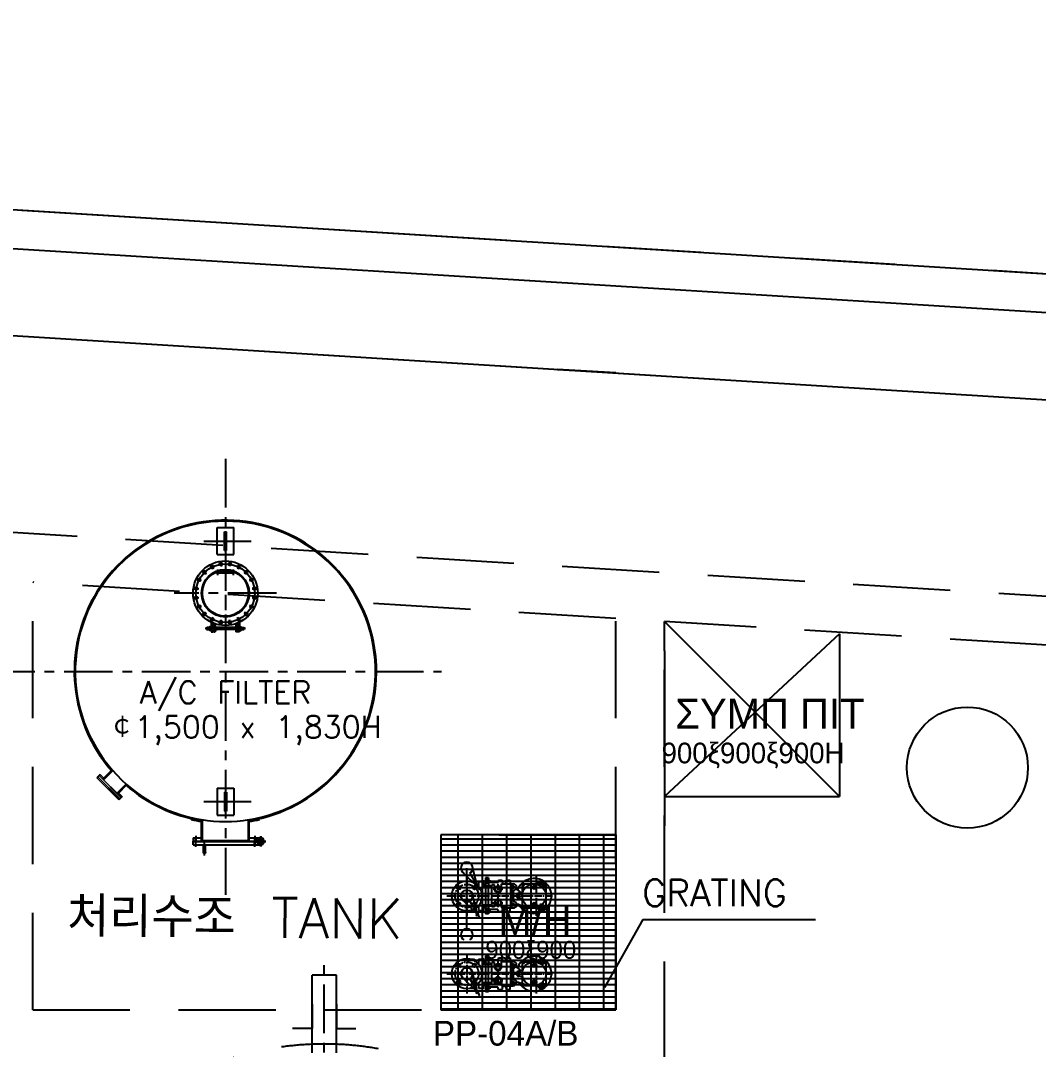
# Model space of a CAD drawing. Header units: millimetres. Extents: x 10462777 to 22643323, y 453826 to 1389191.
# Drawn here: x 11233119 to 11238355, y 624296 to 629587 of the extents above; entities that cross this region are included whole.
import ezdxf
from ezdxf.enums import TextEntityAlignment as Align

# ---------------------------------------------------------------- set-up
doc = ezdxf.new("R2010")
doc.units = ezdxf.units.MM
doc.header["$LTSCALE"] = 200
doc.header["$MEASUREMENT"] = 0
for name, pattern in [('CENTER', [2, 1.25, -0.25, 0.25, -0.25]), ('CENTER2', [1.125, 0.75, -0.125, 0.125, -0.125]), ('HIDDEN', [3.75, 2.5, -1.25]), ('PHANTOM', [2.5, 1.25, -0.25, 0.25, -0.25, 0.25, -0.25])]:
    doc.linetypes.add(name, pattern=pattern)
doc.layers.get('0').update_dxf_attribs({"linetype": 'CONTINUOUS'})
for name, color, linetype in [('2', 2, 'CONTINUOUS'), ('4', 4, 'CONTINUOUS'), ('6', 3, 'CONTINUOUS'), ('ext', 4, 'CONTINUOUS'), ('FONT', 2, 'CONTINUOUS'), ('MECHANIC', 3, 'CONTINUOUS'), ('P1', 4, 'CONTINUOUS'), ('panel', 4, 'CONTINUOUS'), ('PIPE', 4, 'CONTINUOUS'), ('대지경계', 2, 'CONTINUOUS'), ('토목', 9, 'CONTINUOUS')]:
    doc.layers.add(name, color=color, linetype=linetype)
doc.styles.add('GHS', font='txt.shx ', dxfattribs={"bigfont": ' whgtxt.shx'})
doc.styles.get("Standard").update_dxf_attribs({"font": 'SYMBOL'})
doc.styles.add('중고딕', font='txt.shx ', dxfattribs={"bigfont": ' whgtxt.shx'})

msp = doc.modelspace()

# ---------------------------------------------------------------- hatches: boundary and pattern name
h = msp.add_hatch()
h.set_pattern_fill('GRATE', color=0, scale=1000, style=0)
h.set_pattern_definition([(0, (11210619.973, 611347.867), (0, 31.25), []), (90, (11210619.97, 611347.87), (-125, 8e-15), [])])
h.paths.add_polyline_path([(11235281.32522, 625398.70034), (11235281.32522, 624498.70034), (11236181.32522, 624498.70034), (11236181.32522, 625398.70034)])
h.paths.add_polyline_path([(11235486.68958, 624738.69842), (11236087.28958, 624738.69842), (11236087.28958, 624877.29842), (11235486.68958, 624877.29842)], flags=24)
h.paths.add_polyline_path([(11235538.32103, 624846.30126), (11236025.9877, 624846.30126), (11236025.9877, 625077.30126), (11235538.32103, 625077.30126)], flags=24)

# ---------------------------------------------------------------- linework, layer by layer
at = {"color": 3}
for p, q in [((11218131.32522, 628894.7293), (11248381.32522, 627017.50757)), ((11235581.32522, 624498.70034), (11236181.32522, 624498.70034))]:
    msp.add_line(p, q, dxfattribs=at)
at = {"color": 0}
for p, q in [((11218132.2843, 628894.66979), (11248381.32522, 627017.50757)), ((11218132.2843, 628894.66979), (11248381.32522, 627017.50757)), ((11236431.32522, 626496.82244), (11237331.32522, 625596.82244)), ((11236431.32522, 626346.18795), (11236431.32522, 626496.82244)), ((11237331.32522, 626433.74806), (11236431.32522, 625596.82244)), ((11237331.32522, 626433.74806), (11237331.32522, 625596.82244)), ((11236431.32522, 626346.18795), (11236431.32522, 625446.18795)), ((11236431.32522, 625596.82244), (11237331.32522, 625596.82244)), ((11236181.32522, 625398.70034), (11235281.32522, 625398.70034)), ((11235281.32522, 625398.70034), (11235281.32522, 624498.70034)), ((11235581.32522, 625398.70034), (11236181.32522, 625398.70034)), ((11236181.32522, 625398.70034), (11236181.32522, 624498.70034)), ((11236320.17051, 624963.89122), (11236122.60175, 624614.12598)), ((11236320.17051, 624963.89122), (11237208.04762, 624963.89122)), ((11235281.32522, 624498.70034), (11236181.32522, 624498.70034))]:
    msp.add_line(p, q, dxfattribs=at)
at = {"color": 3, "linetype": 'HIDDEN'}
for p, q in [((11248381.32522, 626007.50757), (11218132.2843, 627879.66979)), ((11236181.32522, 626512.29936), (11233181.32522, 626698.02243)), ((11233181.32522, 624498.70034), (11233181.32522, 626698.02243)), ((11236181.32522, 624498.70034), (11236181.32522, 626512.29936)), ((11248131.32522, 625772.50247), (11236431.32522, 626496.82244)), ((11236431.32522, 621248.70034), (11236431.32522, 626346.18795)), ((11233181.32522, 624498.70034), (11236181.32522, 624498.70034))]:
    msp.add_line(p, q, dxfattribs=at)
at = {"color": 7}
for p, q in [((11236181.32522, 627774.60195), (11235881.90122, 627793.18328)), ((11235881.90122, 627793.18328), (11236181.32522, 627774.60195)), ((11236181.32522, 627774.60195), (11235881.90122, 627793.18328)), ((11236181.32522, 627774.60195), (11235881.90122, 627793.18328)), ((11235881.90122, 627793.18328), (11236181.32522, 627774.60195)), ((11236181.32522, 627774.60195), (11235881.90122, 627793.18328)), ((11233637.61239, 625897.99501), (11233637.61239, 625897.99501)), ((11236181.32522, 624498.70034), (11236081.32522, 624498.70034)), ((11236081.32522, 624498.70034), (11236081.32522, 624498.70034))]:
    msp.add_line(p, q, dxfattribs=at)
at = {"color": 4, "linetype": 'Continuous'}
for p, q in [((11234129.59018, 626979.86173), (11234215.35018, 626979.86173)), ((11234129.59018, 626840.50173), (11234129.59018, 626979.86173)), ((11234167.11018, 626861.94173), (11234167.11018, 626958.42173)), ((11234167.11018, 626958.42173), (11234177.83018, 626958.42173)), ((11234177.83018, 626861.94173), (11234177.83018, 626958.42173)), ((11234215.35018, 626840.50173), (11234215.35018, 626979.86173)), ((11234167.11018, 626861.94173), (11234177.83018, 626861.94173)), ((11234129.59018, 626840.50173), (11234215.35018, 626840.50173)), ((11234099.57418, 626492.86556), (11234099.57418, 626442.78973)), ((11234108.15018, 626488.97572), (11234108.15018, 626442.78973)), ((11234110.83018, 626487.87795), (11234110.83018, 626442.78973)), ((11234119.40618, 626484.72267), (11234119.40618, 626442.78973)), ((11234225.53418, 626484.72267), (11234225.53418, 626442.78973)), ((11234234.11018, 626487.87795), (11234234.11018, 626442.78973)), ((11234236.79018, 626488.97572), (11234236.79018, 626442.78973)), ((11234245.36618, 626492.86556), (11234245.36618, 626442.78973)), ((11234075.99018, 626464.22973), (11234077.06218, 626465.30173)), ((11234075.99018, 626464.22973), (11234075.99018, 626455.65373)), ((11234075.99018, 626455.65373), (11234077.06218, 626454.58173)), ((11234089.39018, 626465.30173), (11234077.06218, 626465.30173)), ((11234089.39018, 626454.58173), (11234077.06218, 626454.58173)), ((11234089.39018, 626467.03635), (11234089.39018, 626452.97802)), ((11234097.96618, 626468.30333), (11234090.20136, 626468.30333)), ((11234097.96618, 626465.30173), (11234090.20136, 626465.30173)), ((11234097.96618, 626454.58173), (11234090.20136, 626454.58173)), ((11234097.96618, 626451.58013), (11234090.20136, 626451.58013)), ((11234097.96618, 626469.91133), (11234097.96618, 626449.97213)), ((11234099.57418, 626469.91133), (11234097.96618, 626469.91133)), ((11234099.57418, 626449.97213), (11234097.96618, 626449.97213)), ((11234099.57418, 626442.78973), (11234108.15018, 626442.78973)), ((11234108.15018, 626465.30173), (11234110.83018, 626465.30173)), ((11234108.15018, 626454.58173), (11234110.83018, 626454.58173)), ((11234110.83018, 626442.78973), (11234119.40618, 626442.78973)), ((11234225.53418, 626465.30173), (11234119.40618, 626465.30173)), ((11234225.53418, 626454.58173), (11234119.40618, 626454.58173)), ((11234129.59018, 626465.30173), (11234129.59018, 626454.58173)), ((11234215.35018, 626465.30173), (11234215.35018, 626454.58173)), ((11234234.11018, 626442.78973), (11234225.53418, 626442.78973)), ((11234236.79018, 626465.30173), (11234234.11018, 626465.30173)), ((11234236.79018, 626454.58173), (11234234.11018, 626454.58173)), ((11234245.36618, 626442.78973), (11234236.79018, 626442.78973)), ((11234245.36618, 626469.91133), (11234246.97418, 626469.91133)), ((11234245.36618, 626449.97213), (11234246.97418, 626449.97213)), ((11234246.97418, 626469.91133), (11234246.97418, 626449.97213)), ((11234246.97418, 626468.30333), (11234254.739, 626468.30333)), ((11234246.97418, 626465.30173), (11234254.739, 626465.30173)), ((11234246.97418, 626454.58173), (11234254.739, 626454.58173)), ((11234246.97418, 626451.58013), (11234254.739, 626451.58013)), ((11234255.55018, 626467.03635), (11234255.55018, 626452.97802)), ((11234255.55018, 626465.30173), (11234267.87818, 626465.30173)), ((11234255.55018, 626454.58173), (11234267.87818, 626454.58173)), ((11234268.95018, 626464.22973), (11234267.87818, 626465.30173)), ((11234268.95018, 626455.65373), (11234267.87818, 626454.58173)), ((11234268.95018, 626464.22973), (11234268.95018, 626455.65373)), ((11234129.59018, 625639.86173), (11234215.35018, 625639.86173)), ((11234129.59018, 625639.86173), (11234129.59018, 625500.50173)), ((11234215.35018, 625639.86173), (11234215.35018, 625500.50173)), ((11234167.11018, 625618.42173), (11234167.11018, 625521.94173)), ((11234167.11018, 625618.42173), (11234177.83018, 625618.42173)), ((11234177.83018, 625618.42173), (11234177.83018, 625521.94173)), ((11234167.11018, 625521.94173), (11234177.83018, 625521.94173)), ((11233996.34058, 625478.25004), (11233996.34058, 625483.20207)), ((11234049.94058, 625367.1707), (11234049.94058, 625477.5867)), ((11234054.17498, 625370.3867), (11234054.17498, 625476.91839)), ((11234129.59018, 625500.50173), (11234215.35018, 625500.50173)), ((11234290.76538, 625370.3867), (11234290.76538, 625476.91839)), ((11234294.99978, 625367.1707), (11234294.99978, 625477.5867)), ((11234348.59978, 625478.25004), (11234348.59978, 625483.20207)), ((11234006.31018, 625383.2507), (11234006.31018, 625367.1707)), ((11234006.31018, 625364.4907), (11234006.31018, 625367.1707)), ((11234006.31018, 625348.4107), (11234006.31018, 625364.4907)), ((11234338.63018, 625383.2507), (11234338.63018, 625367.1707)), ((11234338.63018, 625364.4907), (11234338.63018, 625367.1707)), ((11234338.63018, 625348.4107), (11234338.63018, 625364.4907)), ((11234348.54618, 625368.7787), (11234348.54618, 625363.4187)), ((11234348.54618, 625362.8827), (11234348.54618, 625368.2427)), ((11234360.87418, 625368.7787), (11234360.87418, 625363.4187)), ((11234360.87418, 625362.8827), (11234360.87418, 625368.2427))]:
    msp.add_line(p, q, dxfattribs=at)
at = {"color": 4, "linetype": 'CENTER'}
for p, q in [((11234140.31018, 626910.18173), (11234204.63018, 626910.18173)), ((11234140.31018, 625570.18173), (11234204.63018, 625570.18173))]:
    msp.add_line(p, q, dxfattribs=at)
at = {"color": 4}
for p, q in [((11234212.67018, 626754.47373), (11234132.27018, 626754.47373)), ((11234212.67018, 626744.28973), (11234132.27018, 626744.28973)), ((11234077.06218, 626465.30173), (11234077.06218, 626454.58173)), ((11234267.87818, 626465.30173), (11234267.87818, 626454.58173)), ((11234006.31018, 625383.2507), (11234049.94058, 625383.2507)), ((11234006.31018, 625367.1707), (11234338.63018, 625367.1707)), ((11234006.31018, 625367.1707), (11234338.63018, 625367.1707)), ((11234006.31018, 625364.4907), (11234338.63018, 625364.4907)), ((11234006.31018, 625364.4907), (11234338.63018, 625364.4907)), ((11234049.94058, 625370.3867), (11234294.99978, 625370.3867)), ((11234294.99978, 625383.2507), (11234354.71018, 625383.2507)), ((11234321.78635, 625364.4907), (11234345.3076, 625379.90782)), ((11234326.77396, 625367.1707), (11234343.67549, 625352.96757)), ((11234006.31018, 625348.4107), (11234354.71018, 625348.4107)), ((11234060.17818, 625308.2107), (11234060.17818, 625348.4107)), ((11234070.36218, 625308.2107), (11234070.36218, 625348.4107))]:
    msp.add_line(p, q, dxfattribs=at)
at = {"color": 4, "lineweight": 5}
for p, q in [((11233624.80184, 625578.81062), (11233511.09907, 625692.51339)), ((11233629.34995, 625583.35873), (11233515.64718, 625697.0615)), ((11233630.48698, 625584.49576), (11233516.78421, 625698.19853)), ((11233636.17211, 625590.18089), (11233522.46934, 625703.88366)), ((11233637.30914, 625591.31792), (11233523.60637, 625705.02069)), ((11233547.10494, 625690.61834), (11233528.15448, 625709.5688)), ((11233641.85725, 625595.86603), (11233622.90679, 625614.81649))]:
    msp.add_line(p, q, dxfattribs=at)
at = {"color": 1, "linetype": 'CENTER'}
msp.add_line((11234681.32956, 623979.88555), (11234681.32956, 624767.51514), dxfattribs=at)
msp.add_line((11234681.32956, 623979.88555), (11234681.32956, 624767.51514), dxfattribs=at)
at = {"color": 4}
for centre, radius in [((11234172.47018, 626642.18173), 166.16), ((11234148.78287, 626791.7375), 7.236), ((11234196.15749, 626791.7375), 7.236), ((11234065.40007, 626749.25184), 7.236), ((11234103.72694, 626777.09794), 7.236), ((11234241.21342, 626777.09794), 7.236), ((11234279.54029, 626749.25184), 7.236), ((11234037.55397, 626710.92497), 7.236), ((11234307.38639, 626710.92497), 7.236), ((11234022.91441, 626665.86904), 7.236), ((11234322.02595, 626665.86904), 7.236), ((11234022.91441, 626618.49442), 7.236), ((11234037.55397, 626573.43849), 7.236), ((11234307.38639, 626573.43849), 7.236), ((11234322.02595, 626618.49442), 7.236), ((11234065.40007, 626535.11162), 7.236), ((11234279.54029, 626535.11162), 7.236), ((11234103.72694, 626507.26552), 7.236), ((11234148.78287, 626492.62596), 7.236), ((11234196.15749, 626492.62596), 7.236), ((11234241.21342, 626507.26552), 7.236), ((11234083.36476, 626459.89478), 1.34), ((11234261.57561, 626459.89478), 1.34), ((11234065.27018, 625308.2107), 5.092)]:
    msp.add_circle(centre, radius, dxfattribs=at)
at = {"color": 0}
msp.add_circle((11237990.09785, 625745.35752), 311.3546, dxfattribs=at)
at = {"color": 4}
for centre, radius, start, end in [((11234132.27018, 626749.38173), 5.092, 90, 270), ((11234212.67018, 626749.38173), 5.092, 270, 90), ((11234091.15042, 626466.80253), 1.7757, 122.30815641, 237.69184359), ((11234091.17759, 626453.08093), 1.79037, 123.04307082, 236.95692918), ((11234107.64775, 626459.94173), 18.2512, 162.92163973, 197.07836027), ((11234253.78994, 626466.80253), 1.7757, 302.30815641, 57.69184359), ((11234237.29261, 626459.94173), 18.2512, 342.92163973, 17.07836027), ((11234253.76277, 626453.08093), 1.79037, 303.04307082, 56.95692918), ((11234354.71018, 625366.0987), 17.152, 229.95811764, 90), ((11234354.71018, 625365.5627), 17.152, 270, 123.2430444), ((11234354.71018, 625368.7787), 6.164, 0, 180), ((11234354.71018, 625368.2427), 6.164, 0, 180), ((11234354.71018, 625363.4187), 6.164, 180, 0), ((11234354.71018, 625362.8827), 6.164, 180, 0)]:
    msp.add_arc(centre, radius, start, end, dxfattribs=at)
at = {"color": 6, "linetype": 'HIDDEN'}
msp.add_arc((11234681.32522, 622748.70034), 1575, 25.25077122, 161.26684528, dxfattribs=at)
at = {"color": 4}
for points in [[(11234046.72458, 625383.2507), (11234049.94058, 625383.2507), (11234049.94058, 625386.4667)], [(11234053.15658, 625370.3867), (11234049.94058, 625370.3867), (11234049.94058, 625367.1707)], [(11234291.78378, 625370.3867), (11234294.99978, 625370.3867), (11234294.99978, 625367.1707)], [(11234298.21578, 625383.2507), (11234294.99978, 625383.2507), (11234294.99978, 625386.4667)]]:
    msp.add_solid(points, dxfattribs=at)
at = {"layer": '2', "color": 4, "linetype": 'CENTER'}
for p, q in [((11234172.47018, 626904.82173), (11234172.47018, 626347.9041)), ((11234146.81243, 626804.17842), (11234150.75332, 626779.29658)), ((11234198.12794, 626804.17842), (11234194.18704, 626779.29658)), ((11234056.49336, 626758.15856), (11234074.30679, 626740.34512)), ((11234098.00848, 626788.32106), (11234109.4454, 626765.87482)), ((11234227.67818, 626749.38173), (11234117.26218, 626749.38173)), ((11234132.27018, 626764.38973), (11234132.27018, 626734.37373)), ((11234212.67018, 626764.38973), (11234212.67018, 626734.37373)), ((11234246.93189, 626788.32106), (11234235.49496, 626765.87482)), ((11234288.44701, 626758.15856), (11234270.63357, 626740.34512)), ((11234026.33086, 626716.64344), (11234048.77709, 626705.20651)), ((11234318.60951, 626716.64344), (11234296.16327, 626705.20651)), ((11234435.11018, 626642.18173), (11233909.83018, 626642.18173)), ((11234010.47349, 626667.83949), (11234035.35534, 626663.89859)), ((11234334.46687, 626667.83949), (11234309.58503, 626663.89859)), ((11234010.47349, 626616.52398), (11234035.35534, 626620.46487)), ((11234026.33086, 626567.72003), (11234048.77709, 626579.15695)), ((11234318.60951, 626567.72003), (11234296.16327, 626579.15695)), ((11234334.46687, 626616.52398), (11234309.58503, 626620.46487)), ((11234056.49336, 626526.20491), (11234074.30679, 626544.01834)), ((11234288.44701, 626526.20491), (11234270.63357, 626544.01834)), ((11234098.00848, 626496.04241), (11234109.4454, 626518.48864)), ((11234146.81243, 626480.18504), (11234150.75332, 626505.06689)), ((11234198.12794, 626480.18504), (11234194.18704, 626505.06689)), ((11234246.93189, 626496.04241), (11234235.49496, 626518.48864)), ((11234275.77951, 626459.94173), (11234069.16085, 626459.94173)), ((11234021.05018, 625393.9707), (11234021.05018, 625359.6667)), ((11234021.05018, 625353.7707), (11234021.05018, 625377.8907)), ((11234021.05018, 625337.6907), (11234021.05018, 625371.9947)), ((11234322.39217, 625366.0987), (11234380.97418, 625366.0987)), ((11234322.39217, 625365.5627), (11234380.97418, 625365.5627)), ((11234323.89018, 625393.9707), (11234323.89018, 625359.6667)), ((11234323.89018, 625353.7707), (11234323.89018, 625377.8907)), ((11234323.89018, 625337.6907), (11234323.89018, 625371.9947)), ((11234354.71018, 625392.3627), (11234354.71018, 625339.8347)), ((11234354.71018, 625339.2987), (11234354.71018, 625391.8267)), ((11234065.27018, 625292.3987), (11234065.27018, 625359.1307))]:
    msp.add_line(p, q, dxfattribs=at)
at = {"layer": '2', "color": 4}
for p, q in [((11234083.36476, 626463.91478), (11234083.36476, 626455.87478)), ((11234261.57561, 626463.91478), (11234261.57561, 626455.87478)), ((11234343.18618, 625368.7787), (11234366.23418, 625368.7787)), ((11234343.18618, 625368.2427), (11234366.23418, 625368.2427)), ((11234343.18618, 625363.4187), (11234366.23418, 625363.4187)), ((11234343.18618, 625362.8827), (11234366.23418, 625362.8827))]:
    msp.add_line(p, q, dxfattribs=at)
msp.add_circle((11234172.47018, 626642.18173), 151.42, dxfattribs=at)
at = {"layer": '4', "color": 4}
for p, q in [((11234321.78635, 625348.4107), (11234321.78635, 625364.4907)), ((11234325.6762, 625348.4107), (11234325.6762, 625364.4907)), ((11234326.77396, 625367.1707), (11234326.77396, 625383.2507)), ((11234329.92925, 625367.1707), (11234329.92925, 625383.2507))]:
    msp.add_line(p, q, dxfattribs=at)
for radius in [122.5296, 118.2952]:
    msp.add_circle((11234172.47018, 626642.18173), radius, dxfattribs=at)
at = {"layer": '6', "color": 4, "linetype": 'Continuous'}
for p, q in [((11234075.99018, 626464.22973), (11234089.39018, 626464.22973)), ((11234075.99018, 626455.65373), (11234089.39018, 626455.65373)), ((11234119.40618, 626464.22973), (11234129.59018, 626464.22973)), ((11234119.40618, 626455.65373), (11234129.59018, 626455.65373)), ((11234225.53418, 626464.22973), (11234215.35018, 626464.22973)), ((11234225.53418, 626455.65373), (11234215.35018, 626455.65373)), ((11234268.95018, 626464.22973), (11234255.55018, 626464.22973)), ((11234268.95018, 626455.65373), (11234255.55018, 626455.65373))]:
    msp.add_line(p, q, dxfattribs=at)
at = {"layer": 'ext', "color": 4}
for p, q in [((11365370.32523, 620401.20667), (11217401.99534, 629586.97728)), ((11365170.32523, 620213.23751), (11217573.36768, 629375.95359))]:
    msp.add_line(p, q, dxfattribs=at)
at = {"layer": 'MECHANIC', "color": 1}
for p, q in [((11235469.91019, 625132.53123), (11235393.74326, 625206.27808)), ((11235469.91019, 625132.53123), (11235444.12701, 625235.36716)), ((11235429.91019, 625201.81326), (11235479.91019, 625115.21072)), ((11235494.78519, 625160.16781), (11235494.78519, 625132.29292)), ((11235526.28519, 625169.79292), (11235510.28519, 625169.79292)), ((11235526.28519, 625150.79292), (11235510.28519, 625150.79292)), ((11235461.24994, 625127.53123), (11235478.57045, 625137.53123)), ((11235543.78519, 625132.29292), (11235494.78519, 625132.29292)), ((11235543.78519, 625137.29292), (11235510.28519, 625137.29292)), ((11235510.28519, 625137.29292), (11235510.28519, 625033.29292)), ((11235526.28519, 625033.29292), (11235526.28519, 625137.29292)), ((11235543.78519, 625028.29292), (11235543.78519, 625142.29292)), ((11235556.78519, 625142.29292), (11235543.78519, 625142.29292)), ((11235556.78519, 625120.29292), (11235556.78519, 625142.29292)), ((11235592.78519, 625147.29292), (11235636.78519, 625147.29292)), ((11235592.78519, 625120.29292), (11235592.78519, 625147.29292)), ((11235639.71182, 625147.29292), (11235639.71182, 625023.29292)), ((11235644.71182, 625147.29292), (11235644.71182, 625023.29292)), ((11235469.91019, 624989.81362), (11235393.74326, 625063.56047)), ((11235429.91019, 625059.09565), (11235479.91019, 624972.49311)), ((11235469.91019, 624989.81362), (11235444.12701, 625092.64954)), ((11235556.78519, 625028.29292), (11235556.78519, 625050.29292)), ((11235592.78519, 625050.29292), (11235592.78519, 625023.29292)), ((11235461.24994, 624984.81362), (11235478.57045, 624994.81362)), ((11235543.78519, 625038.29292), (11235494.78519, 625038.29292)), ((11235494.78519, 625038.29292), (11235494.78519, 625010.41802)), ((11235543.78519, 625033.29292), (11235510.28519, 625033.29292)), ((11235526.28519, 625019.79292), (11235510.28519, 625019.79292)), ((11235526.28519, 625000.79292), (11235510.28519, 625000.79292)), ((11235556.78519, 625028.29292), (11235543.78519, 625028.29292)), ((11235592.78519, 625023.29292), (11235636.78519, 625023.29292)), ((11235494.78519, 624760.16781), (11235494.78519, 624732.29292)), ((11235543.78519, 624732.29292), (11235494.78519, 624732.29292)), ((11235526.28519, 624769.79292), (11235510.28519, 624769.79292)), ((11235526.28519, 624750.79292), (11235510.28519, 624750.79292)), ((11235543.78519, 624737.29292), (11235510.28519, 624737.29292)), ((11235510.28519, 624737.29292), (11235510.28519, 624633.29292)), ((11235526.28519, 624633.29292), (11235526.28519, 624737.29292)), ((11235543.78519, 624628.29292), (11235543.78519, 624742.29292)), ((11235556.78519, 624742.29292), (11235543.78519, 624742.29292)), ((11235556.78519, 624720.29292), (11235556.78519, 624742.29292)), ((11235592.78519, 624747.29292), (11235636.78519, 624747.29292)), ((11235592.78519, 624720.29292), (11235592.78519, 624747.29292)), ((11235639.71182, 624747.29292), (11235639.71182, 624623.29292)), ((11235644.71182, 624747.29292), (11235644.71182, 624623.29292)), ((11235469.91019, 624589.81362), (11235444.12701, 624692.64954)), ((11235469.91019, 624589.81362), (11235393.74326, 624663.56047)), ((11235429.91019, 624659.09565), (11235479.91019, 624572.49311)), ((11235543.78519, 624638.29292), (11235494.78519, 624638.29292)), ((11235494.78519, 624638.29292), (11235494.78519, 624610.41802)), ((11235543.78519, 624633.29292), (11235510.28519, 624633.29292)), ((11235556.78519, 624628.29292), (11235543.78519, 624628.29292)), ((11235556.78519, 624628.29292), (11235556.78519, 624650.29292)), ((11235592.78519, 624650.29292), (11235592.78519, 624623.29292)), ((11235592.78519, 624623.29292), (11235636.78519, 624623.29292)), ((11235461.24994, 624584.81362), (11235478.57045, 624594.81362)), ((11235526.28519, 624619.79292), (11235510.28519, 624619.79292)), ((11235526.28519, 624600.79292), (11235510.28519, 624600.79292))]:
    msp.add_line(p, q, dxfattribs=at)
at = {"layer": 'MECHANIC', "color": 1, "linetype": 'CENTER2', "ltscale": 0.25}
for p, q in [((11235414.78519, 625187.79292), (11235414.78519, 624982.79292)), ((11235771.78519, 625187.79292), (11235771.78519, 624982.79292)), ((11235362.10574, 625137.97237), (11235382.61183, 625117.46627)), ((11235467.46465, 625137.97237), (11235446.95855, 625117.46627)), ((11235312.28519, 625085.29292), (11235862.28519, 625085.29292)), ((11235362.10574, 625032.61346), (11235382.61183, 625053.11956)), ((11235467.46465, 625032.61346), (11235446.95855, 625053.11956)), ((11235414.78519, 624787.79292), (11235414.78519, 624582.79292)), ((11235771.78519, 624787.79292), (11235771.78519, 624582.79292)), ((11235362.10574, 624737.97237), (11235382.61183, 624717.46627)), ((11235467.46465, 624737.97237), (11235446.95855, 624717.46627)), ((11235312.28519, 624685.29292), (11235862.28519, 624685.29292)), ((11235362.10574, 624632.61346), (11235382.61183, 624653.11956)), ((11235467.46465, 624632.61346), (11235446.95855, 624653.11956))]:
    msp.add_line(p, q, dxfattribs=at)
at = {"layer": 'MECHANIC'}
for p, q in [((11235434.78519, 625160.16781), (11235454.78519, 625160.16781)), ((11235454.78519, 625160.16781), (11235454.78519, 625151.67251)), ((11235474.78519, 625160.16781), (11235474.78519, 625134.34646)), ((11235474.78519, 625160.16781), (11235494.78519, 625160.16781)), ((11235494.78519, 625160.16781), (11235507.28519, 625137.29292)), ((11235526.28519, 625177.79292), (11235510.28519, 625177.79292)), ((11235510.28519, 625177.79292), (11235510.28519, 625137.29292)), ((11235526.28519, 625177.79292), (11235526.28519, 625137.29292)), ((11235574.26734, 625154.77107), (11235526.28519, 625154.77107)), ((11235576.78519, 625166.16781), (11235574.26734, 625154.77107)), ((11235576.78519, 625166.16781), (11235596.78519, 625166.16781)), ((11235596.78519, 625157.29292), (11235596.78519, 625166.16781)), ((11235616.78519, 625157.29292), (11235616.78519, 625166.16781)), ((11235616.78519, 625166.16781), (11235636.78519, 625166.16781)), ((11235636.78519, 625166.16781), (11235636.78519, 625147.29292)), ((11235775.26208, 625144.77393), (11235787.76216, 625160.03743)), ((11235507.28519, 625137.29292), (11235510.28519, 625137.29292)), ((11235636.78519, 625147.29292), (11235653.71182, 625147.29292)), ((11235653.71182, 625113.29292), (11235653.71182, 625057.29292)), ((11235701.28467, 625102.06306), (11235681.81606, 625098.86942)), ((11235698.94761, 625140.89801), (11235698.94761, 625029.68782)), ((11235704.6801, 625146.6305), (11235815.89029, 625146.6305)), ((11235749.73712, 625132.31603), (11235770.83327, 625132.31603)), ((11235749.73712, 625126.55006), (11235770.83327, 625126.55006)), ((11235804.30882, 625128.00379), (11235811.27736, 625146.46092)), ((11235821.62277, 625140.89801), (11235821.62277, 625029.68782)), ((11235701.28467, 625068.52277), (11235681.81606, 625071.71641)), ((11235749.73712, 625044.03577), (11235770.83327, 625044.03577)), ((11235434.78519, 625010.41802), (11235454.78519, 625010.41802)), ((11235454.78519, 625018.91333), (11235454.78519, 625010.41802)), ((11235474.78519, 625036.23937), (11235474.78519, 625010.41802)), ((11235474.78519, 625010.41802), (11235494.78519, 625010.41802)), ((11235494.78519, 625010.41802), (11235507.28519, 625033.29292)), ((11235510.28519, 625033.29292), (11235507.28519, 625033.29292)), ((11235510.28519, 625033.29292), (11235510.28519, 624992.79292)), ((11235526.28519, 624992.79292), (11235510.28519, 624992.79292)), ((11235526.28519, 625033.29292), (11235526.28519, 624992.79292)), ((11235574.26734, 625015.81476), (11235526.28519, 625015.81476)), ((11235576.78519, 625004.41802), (11235574.26734, 625015.81476)), ((11235576.78519, 625004.41802), (11235596.78519, 625004.41802)), ((11235596.78519, 625013.29292), (11235596.78519, 625004.41802)), ((11235616.78519, 625013.29292), (11235616.78519, 625004.41802)), ((11235616.78519, 625004.41802), (11235636.78519, 625004.41802)), ((11235636.78519, 625023.29292), (11235653.71182, 625023.29292)), ((11235636.78519, 625004.41802), (11235636.78519, 625023.29292)), ((11235704.6801, 625023.95534), (11235815.89029, 625023.95534)), ((11235749.73712, 625038.26981), (11235770.83327, 625038.26981)), ((11235775.26208, 625025.8119), (11235787.76216, 625010.5484)), ((11235804.30882, 625042.58204), (11235811.27736, 625024.12491)), ((11235434.78519, 624760.16781), (11235454.78519, 624760.16781)), ((11235454.78519, 624760.16781), (11235454.78519, 624751.67251)), ((11235474.78519, 624760.16781), (11235474.78519, 624734.34646)), ((11235474.78519, 624760.16781), (11235494.78519, 624760.16781)), ((11235494.78519, 624760.16781), (11235507.28519, 624737.29292)), ((11235507.28519, 624737.29292), (11235510.28519, 624737.29292)), ((11235526.28519, 624777.79292), (11235510.28519, 624777.79292)), ((11235510.28519, 624777.79292), (11235510.28519, 624737.29292)), ((11235526.28519, 624777.79292), (11235526.28519, 624737.29292)), ((11235574.26734, 624754.77107), (11235526.28519, 624754.77107)), ((11235576.78519, 624766.16781), (11235574.26734, 624754.77107)), ((11235576.78519, 624766.16781), (11235596.78519, 624766.16781)), ((11235596.78519, 624757.29292), (11235596.78519, 624766.16781)), ((11235616.78519, 624757.29292), (11235616.78519, 624766.16781)), ((11235616.78519, 624766.16781), (11235636.78519, 624766.16781)), ((11235636.78519, 624766.16781), (11235636.78519, 624747.29292)), ((11235636.78519, 624747.29292), (11235653.71182, 624747.29292)), ((11235698.94761, 624740.89801), (11235698.94761, 624629.68782)), ((11235704.6801, 624746.6305), (11235815.89029, 624746.6305)), ((11235749.73712, 624732.31603), (11235770.83327, 624732.31603)), ((11235749.73712, 624726.55006), (11235770.83327, 624726.55006)), ((11235775.26208, 624744.77393), (11235787.76216, 624760.03743)), ((11235804.30882, 624728.00379), (11235811.27736, 624746.46092)), ((11235821.62277, 624740.89801), (11235821.62277, 624629.68782)), ((11235653.71182, 624713.29292), (11235653.71182, 624657.29292)), ((11235701.28467, 624702.06306), (11235681.81606, 624698.86942)), ((11235474.78519, 624636.23937), (11235474.78519, 624610.41802)), ((11235494.78519, 624610.41802), (11235507.28519, 624633.29292)), ((11235510.28519, 624633.29292), (11235507.28519, 624633.29292)), ((11235510.28519, 624633.29292), (11235510.28519, 624592.79292)), ((11235526.28519, 624633.29292), (11235526.28519, 624592.79292)), ((11235636.78519, 624623.29292), (11235653.71182, 624623.29292)), ((11235636.78519, 624604.41802), (11235636.78519, 624623.29292)), ((11235701.28467, 624668.52277), (11235681.81606, 624671.71641)), ((11235704.6801, 624623.95534), (11235815.89029, 624623.95534)), ((11235749.73712, 624644.03577), (11235770.83327, 624644.03577)), ((11235749.73712, 624638.26981), (11235770.83327, 624638.26981)), ((11235775.26208, 624625.8119), (11235787.76216, 624610.5484)), ((11235804.30882, 624642.58204), (11235811.27736, 624624.12491)), ((11235434.78519, 624610.41802), (11235454.78519, 624610.41802)), ((11235454.78519, 624618.91333), (11235454.78519, 624610.41802)), ((11235474.78519, 624610.41802), (11235494.78519, 624610.41802)), ((11235526.28519, 624592.79292), (11235510.28519, 624592.79292)), ((11235574.26734, 624615.81476), (11235526.28519, 624615.81476)), ((11235576.78519, 624604.41802), (11235574.26734, 624615.81476)), ((11235576.78519, 624604.41802), (11235596.78519, 624604.41802)), ((11235596.78519, 624613.29292), (11235596.78519, 624604.41802)), ((11235616.78519, 624613.29292), (11235616.78519, 624604.41802)), ((11235616.78519, 624604.41802), (11235636.78519, 624604.41802))]:
    msp.add_line(p, q, dxfattribs=at)
at = {"layer": 'MECHANIC', "color": 1, "linetype": 'CENTER2', "ltscale": 0.2}
for p, q in [((11235538.48519, 625160.29292), (11235498.08519, 625160.29292)), ((11235599.98519, 625120.29292), (11235549.58519, 625120.29292)), ((11235574.78519, 625147.69292), (11235574.78519, 625022.89292)), ((11235548.86519, 625050.29292), (11235600.70519, 625050.29292)), ((11235538.48519, 625010.29292), (11235498.08519, 625010.29292)), ((11235538.48519, 624760.29292), (11235498.08519, 624760.29292)), ((11235574.78519, 624747.69292), (11235574.78519, 624622.89292)), ((11235599.98519, 624720.29292), (11235549.58519, 624720.29292)), ((11235548.86519, 624650.29292), (11235600.70519, 624650.29292)), ((11235538.48519, 624610.29292), (11235498.08519, 624610.29292))]:
    msp.add_line(p, q, dxfattribs=at)
at = {"layer": 'MECHANIC', "color": 1, "linetype": 'CENTER2', "ltscale": 0.03}
for p, q in [((11235786.94124, 625151.32046), (11235809.87118, 625151.32046)), ((11235798.40621, 625162.78543), (11235798.40621, 625139.85549)), ((11235643.71182, 625130.29292), (11235663.71182, 625130.29292)), ((11235653.71182, 625120.29292), (11235653.71182, 625140.29292)), ((11235712.13233, 625140.89801), (11235697.22787, 625140.89801)), ((11235704.6801, 625133.44578), (11235704.6801, 625148.35024)), ((11235808.43806, 625140.89801), (11235823.34252, 625140.89801)), ((11235815.89029, 625133.44578), (11235815.89029, 625148.35024)), ((11235652.67373, 625085.29292), (11235675.60366, 625085.29292)), ((11235653.71182, 625050.29292), (11235653.71182, 625030.29292)), ((11235684.04315, 625096.75788), (11235684.04315, 625073.82795)), ((11235643.71182, 625040.29292), (11235663.71182, 625040.29292)), ((11235712.13233, 625029.68782), (11235697.22787, 625029.68782)), ((11235704.6801, 625037.14005), (11235704.6801, 625022.23559)), ((11235786.94124, 625019.26537), (11235809.87118, 625019.26537)), ((11235798.40621, 625030.73034), (11235798.40621, 625007.80041)), ((11235808.43806, 625029.68782), (11235823.34252, 625029.68782)), ((11235815.89029, 625037.14005), (11235815.89029, 625022.23559)), ((11235643.71182, 624730.29292), (11235663.71182, 624730.29292)), ((11235653.71182, 624720.29292), (11235653.71182, 624740.29292)), ((11235712.13233, 624740.89801), (11235697.22787, 624740.89801)), ((11235704.6801, 624733.44578), (11235704.6801, 624748.35024)), ((11235786.94124, 624751.32046), (11235809.87118, 624751.32046)), ((11235798.40621, 624762.78543), (11235798.40621, 624739.85549)), ((11235808.43806, 624740.89801), (11235823.34252, 624740.89801)), ((11235815.89029, 624733.44578), (11235815.89029, 624748.35024)), ((11235652.67373, 624685.29292), (11235675.60366, 624685.29292)), ((11235684.04315, 624696.75788), (11235684.04315, 624673.82795)), ((11235643.71182, 624640.29292), (11235663.71182, 624640.29292)), ((11235653.71182, 624650.29292), (11235653.71182, 624630.29292)), ((11235712.13233, 624629.68782), (11235697.22787, 624629.68782)), ((11235704.6801, 624637.14005), (11235704.6801, 624622.23559)), ((11235798.40621, 624630.73034), (11235798.40621, 624607.80041)), ((11235808.43806, 624629.68782), (11235823.34252, 624629.68782)), ((11235815.89029, 624637.14005), (11235815.89029, 624622.23559)), ((11235786.94124, 624619.26537), (11235809.87118, 624619.26537))]:
    msp.add_line(p, q, dxfattribs=at)
at = {"layer": 'MECHANIC', "color": 1, "linetype": 'CENTER2', "ltscale": 0.05}
for p, q in [((11235742.44818, 625129.43304), (11235778.1222, 625129.43304)), ((11235742.44818, 625041.15279), (11235778.1222, 625041.15279)), ((11235742.44818, 624729.43304), (11235778.1222, 624729.43304)), ((11235742.44818, 624641.15279), (11235778.1222, 624641.15279))]:
    msp.add_line(p, q, dxfattribs=at)
at = {"layer": 'MECHANIC'}
for centre, radius in [((11235414.78519, 625085.29292), 77.5), ((11235798.40621, 625151.32046), 5.73248), ((11235372.35878, 625127.71932), 9.5), ((11235414.78519, 625085.29292), 30.25), ((11235454.7116, 625127.71932), 9.5), ((11235760.28519, 625085.29292), 61.33758), ((11235704.6801, 625140.89801), 4.01274), ((11235815.89029, 625140.89801), 4.01274), ((11235372.35878, 625042.86651), 9.5), ((11235454.7116, 625042.86651), 9.5), ((11235684.04315, 625085.29292), 5.73248), ((11235704.6801, 625029.68782), 4.01274), ((11235798.40621, 625019.26537), 5.73248), ((11235815.89029, 625029.68782), 4.01274), ((11235414.78519, 624685.29292), 77.5), ((11235372.35878, 624727.71932), 9.5), ((11235454.7116, 624727.71932), 9.5), ((11235760.28519, 624685.29292), 61.33758), ((11235704.6801, 624740.89801), 4.01274), ((11235798.40621, 624751.32046), 5.73248), ((11235815.89029, 624740.89801), 4.01274), ((11235414.78519, 624685.29292), 30.25), ((11235684.04315, 624685.29292), 5.73248), ((11235372.35878, 624642.86651), 9.5), ((11235454.7116, 624642.86651), 9.5), ((11235704.6801, 624629.68782), 4.01274), ((11235798.40621, 624619.26537), 5.73248), ((11235815.89029, 624629.68782), 4.01274)]:
    msp.add_circle(centre, radius, dxfattribs=at)
at = {"layer": 'MECHANIC', "color": 1, "linetype": 'CENTER2', "ltscale": 0.25}
for centre in [(11235414.78519, 625085.29292), (11235414.78519, 624685.29292)]:
    msp.add_circle(centre, 60, dxfattribs=at)
at = {"layer": 'MECHANIC', "color": 1}
for centre, radius in [((11235574.78519, 625120.29292), 17), ((11235574.78519, 625120.29292), 14), ((11235653.71182, 625130.29292), 5), ((11235653.71182, 625130.29292), 5), ((11235574.78519, 625050.29292), 17), ((11235574.78519, 625050.29292), 14), ((11235653.71182, 625040.29292), 5), ((11235574.78519, 624720.29292), 17), ((11235574.78519, 624720.29292), 14), ((11235653.71182, 624730.29292), 5), ((11235653.71182, 624730.29292), 5), ((11235574.78519, 624650.29292), 17), ((11235574.78519, 624650.29292), 14), ((11235653.71182, 624640.29292), 5)]:
    msp.add_circle(centre, radius, dxfattribs=at)
at = {"layer": 'MECHANIC', "color": 2}
for centre, start, end in [((11235414.78519, 625228.01053), 299.72698825, 240.27301175), ((11235414.78519, 625085.29292), 119.72698825, 60.27301175), ((11235414.78519, 624885.29292), 299.72698825, 240.27301175), ((11235414.78519, 624685.29292), 119.72698825, 60.27301175)]:
    msp.add_arc(centre, 30.25, start, end, dxfattribs=at)
at = {"layer": 'MECHANIC'}
for centre, radius, start, end in [((11235606.78519, 625157.29292), 10, 180, 0), ((11235760.28519, 625085.29292), 90, 210.70553151, 160.09695794), ((11235798.40621, 625151.32046), 13.75796, 339.31584304, 140.68415702), ((11235464.78519, 625140.16781), 10, 333.08976942, 0), ((11235653.71182, 625130.29292), 17, 270, 90), ((11235660.93149, 625084.90291), 34.34724, 26.94387657, 81.06096958), ((11235684.04315, 625085.29292), 13.75796, 99.31584303, 260.68415697), ((11235704.6801, 625140.89801), 5.73248, 90, 180), ((11235749.73712, 625129.43304), 2.88298, 90, 270), ((11235760.28519, 625129.43304), 8.20971, 20.55874086, 159.44125914), ((11235760.28519, 625129.43304), 8.20971, 200.55874086, 339.44125914), ((11235770.83327, 625129.43304), 2.88298, 270, 90), ((11235770.83327, 625129.43304), 2.88298, 270, 90), ((11235815.89029, 625140.89801), 5.73248, 0, 90), ((11235653.71182, 625040.29292), 17, 270, 90), ((11235749.73712, 625041.15279), 2.88298, 90, 270), ((11235760.28519, 625041.15279), 8.20971, 20.55874086, 159.44125914), ((11235770.83327, 625041.15279), 2.88298, 270, 90), ((11235770.83327, 625041.15279), 2.88298, 270, 90), ((11235464.78519, 625030.41802), 10, 0, 26.91023058), ((11235606.78519, 625013.29292), 10, 0, 180), ((11235670.98728, 625000.48508), 40.76762, 39.26304404, 90.42515682), ((11235704.6801, 625029.68782), 5.73248, 180, 270), ((11235760.28519, 625041.15279), 8.20971, 200.55874086, 339.44125914), ((11235798.40621, 625019.26537), 13.75796, 219.31584298, 20.68415696), ((11235815.89029, 625029.68782), 5.73248, 270, 0), ((11235464.78519, 624740.16781), 10, 333.08976942, 0), ((11235606.78519, 624757.29292), 10, 180, 0), ((11235653.71182, 624730.29292), 17, 270, 90), ((11235760.28519, 624685.29292), 90, 210.70553151, 160.09695794), ((11235704.6801, 624740.89801), 5.73248, 90, 180), ((11235749.73712, 624729.43304), 2.88298, 90, 270), ((11235760.28519, 624729.43304), 8.20971, 20.55874086, 159.44125914), ((11235760.28519, 624729.43304), 8.20971, 200.55874086, 339.44125914), ((11235770.83327, 624729.43304), 2.88298, 270, 90), ((11235770.83327, 624729.43304), 2.88298, 270, 90), ((11235798.40621, 624751.32046), 13.75796, 339.31584304, 140.68415702), ((11235815.89029, 624740.89801), 5.73248, 0, 90), ((11235660.93149, 624684.90291), 34.34724, 26.94387657, 81.06096958), ((11235684.04315, 624685.29292), 13.75796, 99.31584303, 260.68415697), ((11235464.78519, 624630.41802), 10, 0, 26.91023058), ((11235606.78519, 624613.29292), 10, 0, 180), ((11235653.71182, 624640.29292), 17, 270, 90), ((11235670.98728, 624600.48508), 40.76762, 39.26304404, 90.42515682), ((11235704.6801, 624629.68782), 5.73248, 180, 270), ((11235749.73712, 624641.15279), 2.88298, 90, 270), ((11235760.28519, 624641.15279), 8.20971, 20.55874086, 159.44125914), ((11235760.28519, 624641.15279), 8.20971, 200.55874086, 339.44125914), ((11235770.83327, 624641.15279), 2.88298, 270, 90), ((11235770.83327, 624641.15279), 2.88298, 270, 90), ((11235798.40621, 624619.26537), 13.75796, 219.31584298, 20.68415696), ((11235815.89029, 624629.68782), 5.73248, 270, 0)]:
    msp.add_arc(centre, radius, start, end, dxfattribs=at)
at = {"layer": 'MECHANIC', "color": 1}
for centre, start, end in [((11235574.78519, 625120.29292), 180, 0), ((11235574.78519, 625050.29292), 0, 180), ((11235574.78519, 624720.29292), 180, 0), ((11235574.78519, 624650.29292), 0, 180)]:
    msp.add_arc(centre, 18, start, end, dxfattribs=at)
at = {"layer": 'P1', "color": 4, "linetype": 'CENTER'}
for p, q in [((11234172.47018, 627333.07213), (11234172.47018, 625090.53597)), ((11234061.11604, 626910.18173), (11234304.51845, 626910.18173)), ((11232942.45495, 626240.18173), (11235284.47263, 626240.18173)), ((11234061.11604, 625570.18173), (11234304.51845, 625570.18173))]:
    msp.add_line(p, q, dxfattribs=at)
at = {"layer": 'P1', "color": 4}
for p, q in [((11233589.73363, 625733.24703), (11233542.55683, 625686.07023)), ((11233528.15448, 625709.5688), (11233511.09907, 625692.51339)), ((11233592.91815, 625729.60938), (11233545.96792, 625682.65915)), ((11233661.89783, 625660.6297), (11233614.9476, 625613.67947)), ((11233665.53548, 625657.44518), (11233618.35868, 625610.26838)), ((11233641.85725, 625595.86603), (11233624.80184, 625578.81062))]:
    msp.add_line(p, q, dxfattribs=at)
for radius, start, end in [(777.2, 279.07082014, 221.04542785), (772.376, 278.80995466, 261.19004534), (777.2, 228.95457215, 260.92917986), (782.024, 256.98402269, 260.98560199), (772.376, 260.8720439, 279.1279561), (782.024, 279.01439801, 283.01597731)]:
    msp.add_arc((11234172.47018, 626240.18173), radius, start, end, dxfattribs=at)
at = {"layer": 'panel'}
for p, q in [((11218131.32522, 628894.7293), (11236331.32522, 627765.29341)), ((11218131.32522, 628894.7293), (11236331.32522, 627765.29341)), ((11236331.32522, 627765.29341), (11236800.25258, 627736.19323)), ((11236331.32522, 627765.29341), (11236800.25258, 627736.19323)), ((11236331.32522, 627765.29341), (11236800.25258, 627736.19323)), ((11236331.32522, 627765.29341), (11236800.25258, 627736.19323))]:
    msp.add_line(p, q, dxfattribs=at)
at = {"layer": 'PIPE'}
msp.add_line((11235414.78519, 624915.54292), (11235414.78519, 625228.01053), dxfattribs=at)
at = {"layer": '대지경계', "linetype": 'PHANTOM', "ltscale": 10}
msp.add_line((11365370.32523, 620401.20667), (11217401.99534, 629586.97728), dxfattribs=at)
at = {"layer": '토목', "color": 6}
for p, q in [((11234618.32457, 624278.16094), (11234618.32457, 624678.16094)), ((11234743.32457, 624678.16094), (11234618.32457, 624678.16094)), ((11234743.32457, 624278.16094), (11234743.32457, 624678.16094)), ((11234618.32457, 624528.16094), (11234618.32457, 624403.16094)), ((11234743.32457, 624528.16094), (11234743.32457, 624403.16094)), ((11234618.32457, 624403.16094), (11234518.32457, 624403.16094)), ((11234743.32457, 624403.16094), (11234843.32457, 624403.16094))]:
    msp.add_line(p, q, dxfattribs=at)

# ---------------------------------------------------------------- texts
for s, height, p in [('SUMP PIT', 154, (11236487.22574, 625946.10347)), (' 900x900x900H', 106.26, (11236377.05043, 625767.1492)), ('900x900', 92.4, (11235509.78958, 624761.79842))]:
    msp.add_text(s, height=height).set_placement(p)
at = {"color": 7, "linetype": 'HIDDEN'}
msp.add_text('M/H', height=154, dxfattribs=at).set_placement((11235576.82103, 624884.80126))
at = {"color": 4, "insert": (11235614.55705, 624378.14169), "char_height": 127.5, "attachment_point": 5}
msp.add_mtext('{\\fﾱﾼﾸﾲ|b0|i0|c129|p2;PP-04A/B}', dxfattribs=at)
at = {"layer": 'FONT', "color": 7, "style": '중고딕'}
msp.add_text('A/C FILTER ', height=113.8501148, dxfattribs=at).set_placement((11234224.18704, 626041.22305), align=Align.BOTTOM_CENTER)
at = {"layer": 'FONT', "color": 7}
for s, height, style, p in [('￠1,500 x 1,830H', 113.8501148, '중고딕', (11233573.7525, 625897.42928)), ('     GRATING', 136.6201378, 'GHS', (11235655.11928, 625032.40213))]:
    msp.add_text(s, height=height, dxfattribs=dict(at, style=style)).set_placement(p)
at = {"layer": 'FONT', "color": 7, "style": '중고딕'}
msp.add_text('처리수조 TANK', height=204.930207, rotation=359.64110549, dxfattribs=at).set_placement((11234220.74171, 624809.23074), align=Align.BOTTOM_CENTER)

doc.saveas('drawing.dxf')
